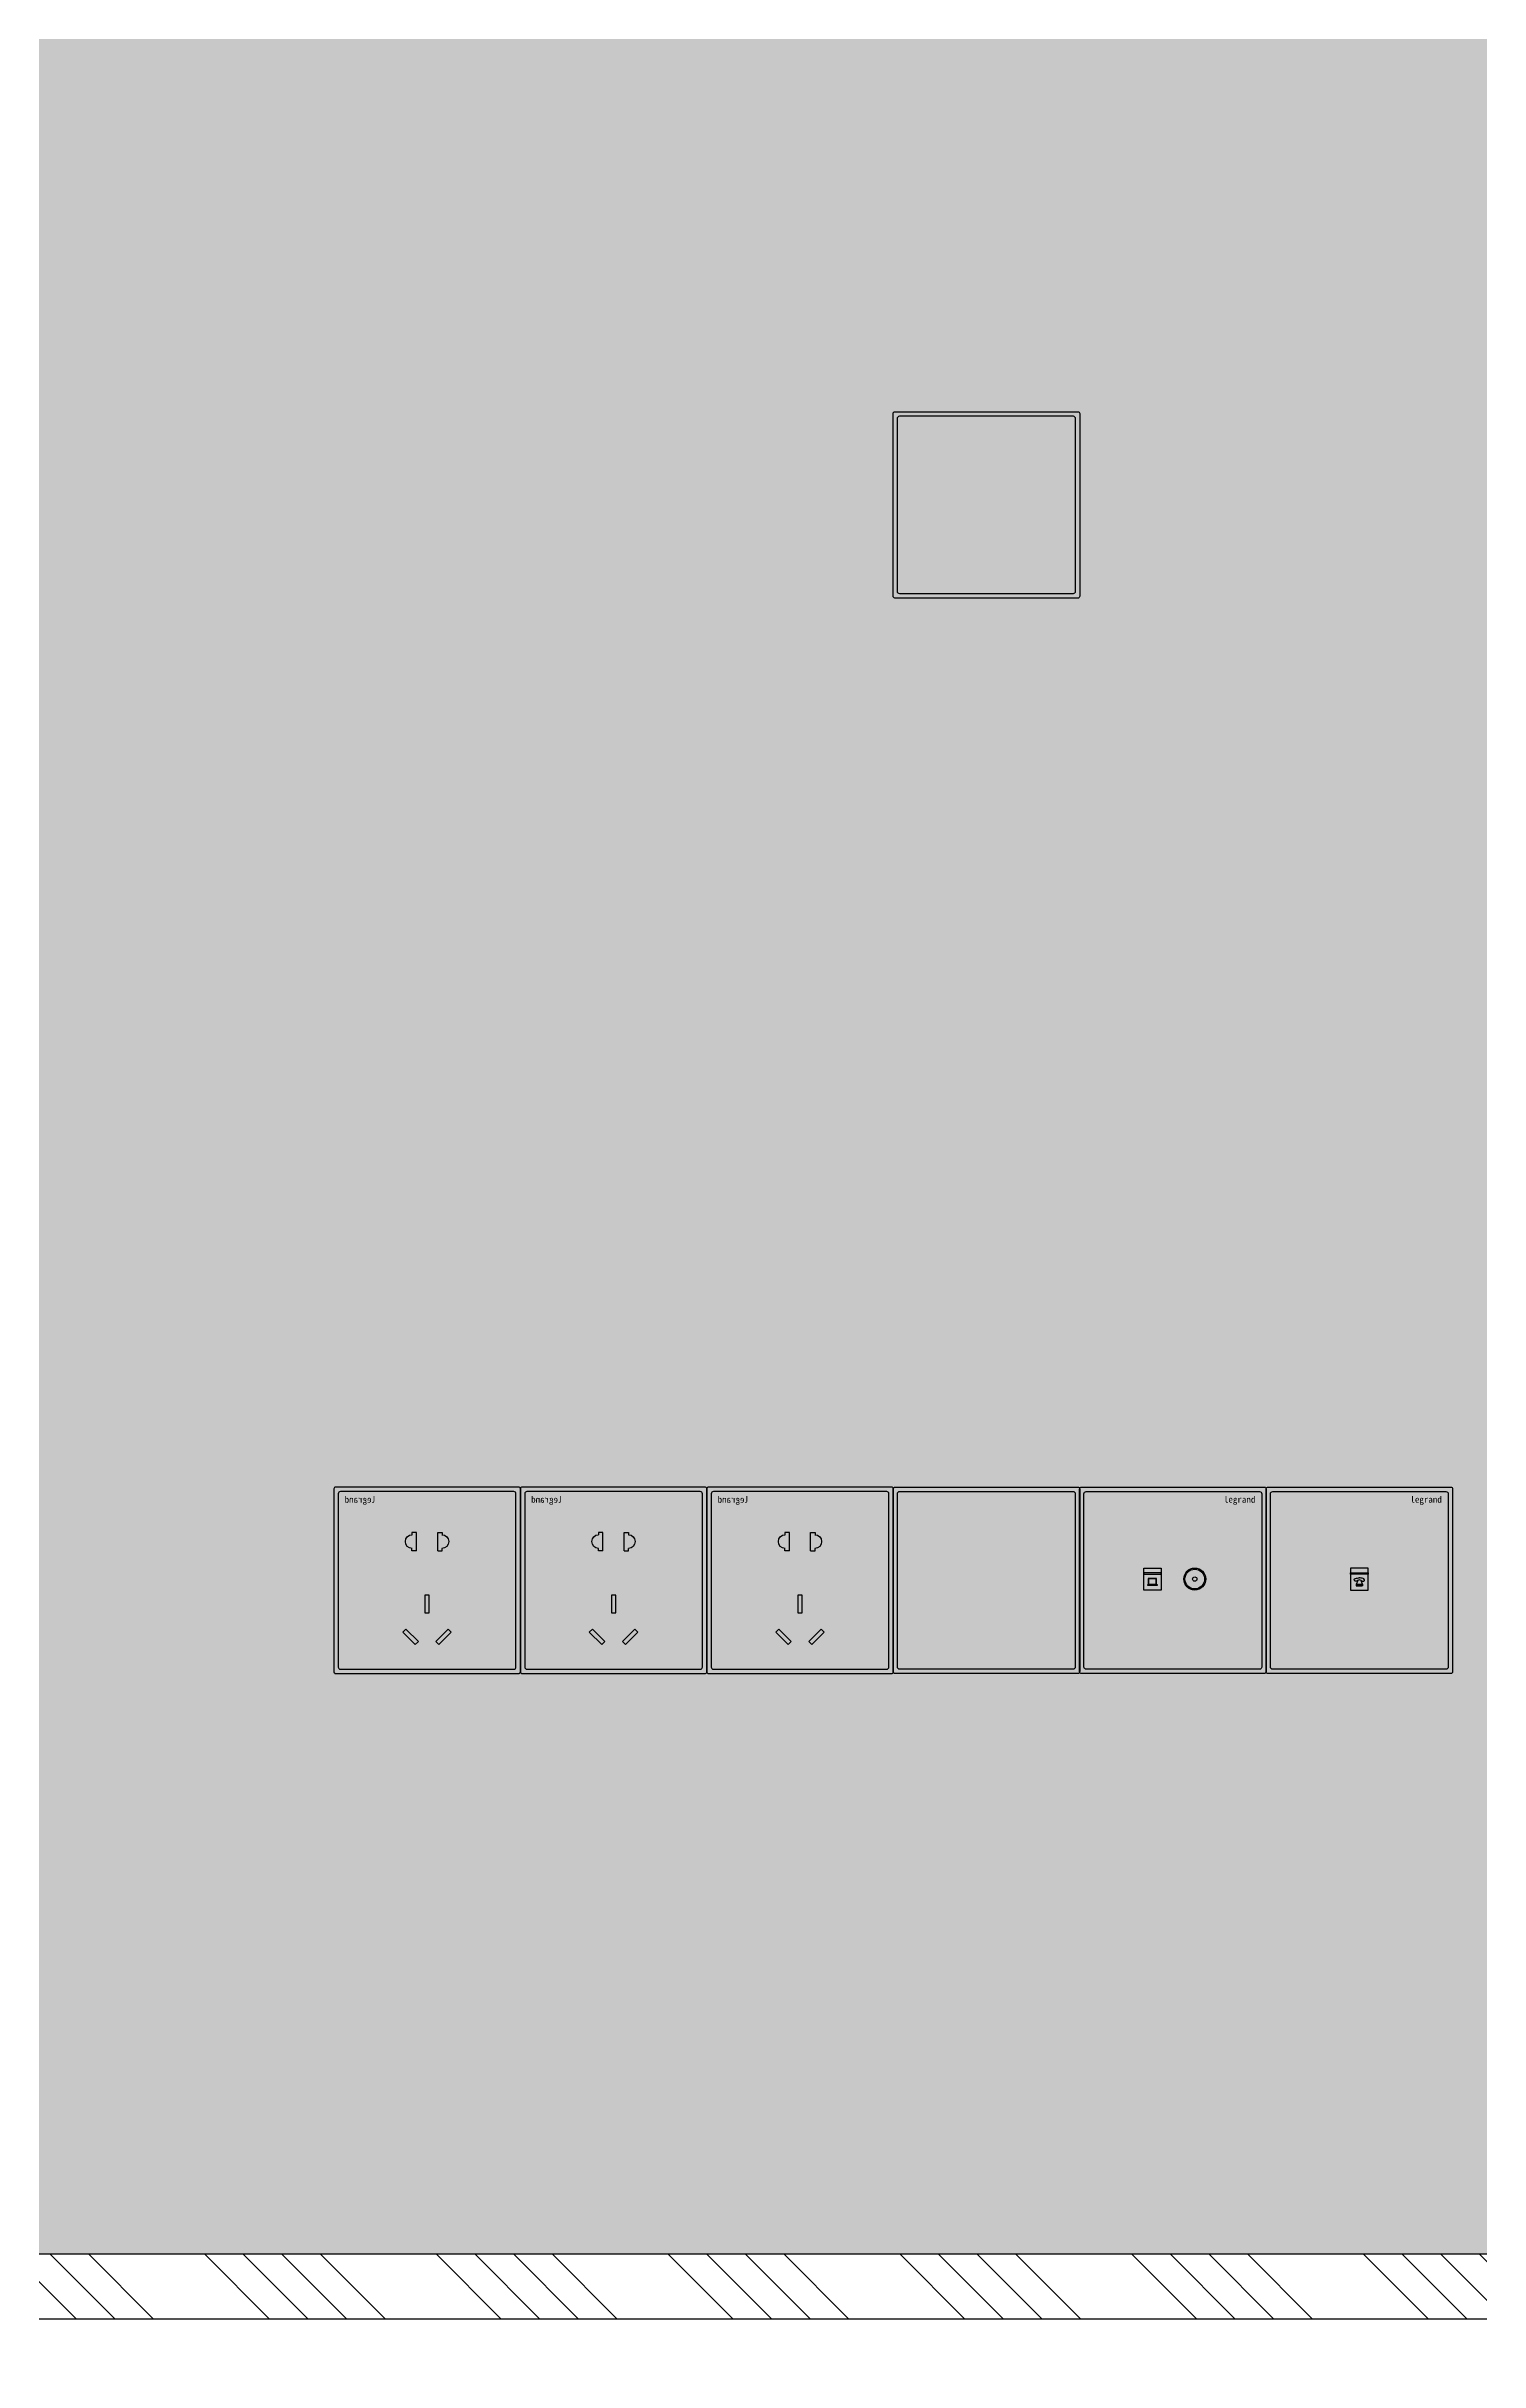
# Model space of a CAD drawing. Header units: millimetres. Extents: x -94739 to 67223, y -48947 to 34737.
# Drawn here: x -39226 to -38560, y -47128 to -46051 of the extents above; entities that cross this region are included whole.
import ezdxf

# ---------------------------------------------------------------- set-up
doc = ezdxf.new("R2010")
doc.units = ezdxf.units.MM
doc.layers.add('DT-通用', color=200, linetype='Continuous')
doc.layers.add('EL-通用', color=200, linetype='Continuous')
doc.styles.add('黑体', font='simhei.ttf')

# ---------------------------------------------------------------- blocks, each defined once
blk = doc.blocks.new('*U279')
h = blk.add_hatch()
h.set_pattern_fill('ANSI34', color=250, scale=4, angle=180)
h.set_pattern_definition([(225, (9327.77, 34955.12), (53.88154, -53.88154), []), (225, (9309.81, 34955.12), (53.88154, -53.88154), []), (225, (9291.85, 34955.12), (53.88154, -53.88154), []), (225, (9273.89, 34955.12), (53.88154, -53.88154), [])])
h.paths.add_polyline_path([(0, 30), (1855, 30), (1855, 0), (0, 0)])
at = {"color": 136}
blk.add_line((0, 30), (1855, 30), dxfattribs=at)
at = {"layer": 'DT-通用', "color": 250, "ltscale": 10}
blk.add_lwpolyline([(0, 30), (1855, 30), (1855, 0), (0, 0)], close=True, dxfattribs=at)
blk = doc.blocks.new('*U371')
at = {"color": 251}
for p, q in [((481330.2, 386608.9), (481330.2, 386617.2)), ((481339.9, 386608.9), (481339.9, 386617.2)), ((481334, 386580.6), (481334, 386588.6)), ((481334, 386588.6), (481336, 386588.6)), ((481336, 386588.6), (481336, 386580.6)), ((481336, 386580.6), (481334, 386580.6)), ((481324, 386571.8), (481325.4, 386573.2)), ((481329.6, 386566.2), (481324, 386571.8)), ((481325.4, 386573.2), (481331, 386567.6)), ((481331, 386567.6), (481329.6, 386566.2)), ((481344.7, 386573.2), (481339, 386567.6)), ((481339, 386567.6), (481340.4, 386566.2)), ((481340.4, 386566.2), (481346.1, 386571.8)), ((481346.1, 386571.8), (481344.7, 386573.2))]:
    blk.add_line(p, q, dxfattribs=at)
at = {"color": 4, "ltscale": 0.3}
blk.add_lwpolyline([(481376.7, 386552.9), (481293.4, 386552.9, -0.414214), (481292.5, 386553.8), (481292.5, 386637.1, -0.414214), (481293.4, 386637.9), (481376.7, 386637.9, -0.414214), (481377.5, 386637.1), (481377.5, 386553.8, -0.414214)], format="xyb", close=True, dxfattribs=at)
at = {"color": 251, "ltscale": 0.3}
blk.add_lwpolyline([(481374.5, 386554.9), (481295.5, 386554.9, -0.414214), (481294.5, 386555.9), (481294.5, 386634.9, -0.414214), (481295.5, 386635.9), (481374.5, 386635.9, -0.414214), (481375.5, 386634.9), (481375.5, 386555.9, -0.414214)], format="xyb", close=True, dxfattribs=at)
at = {"color": 251}
for points in [[(481330.2, 386617.2), (481328.2, 386617.2), (481328.2, 386616.2)], [(481330.2, 386608.9), (481328.2, 386608.9), (481328.2, 386609.9)], [(481339.9, 386617.2), (481341.9, 386617.2), (481341.9, 386616.2)], [(481339.9, 386608.9), (481341.9, 386608.9), (481341.9, 386609.9)]]:
    blk.add_lwpolyline(points, dxfattribs=at)
for centre, start, end in [((481328.3, 386613.1), 91.2659, 268.7371), ((481341.8, 386613.1), 271.2629, 88.7341)]:
    blk.add_arc(centre, 3.12, start, end, dxfattribs=at)
at = {"color": 8, "ltscale": 15, "insert": (481358.3, 386633.8), "char_height": 3, "attachment_point": 1, "line_spacing_factor": 0.36, "style": '黑体'}
blk.add_mtext_dynamic_manual_height_columns('legrand', width=8.504, gutter_width=1, heights=[0], dxfattribs=at)
blk = doc.blocks.new('365rgsdfgfdh')
at = {"color": 4, "ltscale": 0.3}
blk.add_lwpolyline([(42.5, 0), (-42.5, 0, -0.414214), (-43.3, 0.9), (-43.3, 85.8, -0.414214), (-42.5, 86.7), (42.5, 86.7, -0.414214), (43.4, 85.8), (43.4, 0.9, -0.414214)], format="xyb", close=True, dxfattribs=at)
at = {"color": 251, "ltscale": 0.3}
blk.add_lwpolyline([(40.3, 2), (-40.3, 2, -0.414214), (-41.3, 3.1), (-41.3, 83.6, -0.414214), (-40.3, 84.7), (40.3, 84.7, -0.414214), (41.3, 83.6), (41.3, 3.1, -0.414214)], format="xyb", close=True, dxfattribs=at)
blk = doc.blocks.new('*U18')
at = {"color": 250}
for p, q in [((481323.7, 386593.4), (481323.4, 386593.3)), ((481327.6, 386593.4), (481328, 386593.3))]:
    blk.add_line(p, q, dxfattribs=at)
at = {"color": 4, "ltscale": 0.3}
blk.add_lwpolyline([(481376.7, 386552.9), (481293.4, 386552.9, -0.414214), (481292.5, 386553.8), (481292.5, 386637.1, -0.414214), (481293.4, 386637.9), (481376.7, 386637.9, -0.414214), (481377.5, 386637.1), (481377.5, 386553.8, -0.414214)], format="xyb", close=True, dxfattribs=at)
at = {"color": 8, "ltscale": 0.3}
blk.add_lwpolyline([(481374.5, 386554.9), (481295.5, 386554.9, -0.414214), (481294.5, 386555.9), (481294.5, 386634.9, -0.414214), (481295.5, 386635.9), (481374.5, 386635.9, -0.414214), (481375.5, 386634.9), (481375.5, 386555.9, -0.414214)], format="xyb", close=True, dxfattribs=at)
at = {"color": 8}
blk.add_lwpolyline([(481329.7, 386591), (481321.7, 386591), (481321.7, 386601), (481329.7, 386601)], close=True, dxfattribs=at)
at = {"color": 250}
for points in [[(481329.7, 386598.9), (481321.7, 386598.9), (481321.7, 386598.2), (481329.7, 386598.2)], [(481328, 386593.3), (481323.4, 386593.3), (481323.4, 386593.2), (481328, 386593.2)], [(481327.6, 386596.3), (481323.7, 386596.3), (481323.7, 386593.4), (481327.6, 386593.4)], [(481327.4, 386596.1), (481323.9, 386596.1), (481323.9, 386593.6), (481327.4, 386593.6)]]:
    blk.add_lwpolyline(points, close=True, dxfattribs=at)
at = {"color": 8}
for radius in [5, 1]:
    blk.add_circle((481345, 386596), radius, dxfattribs=at)
at = {"color": 250}
blk.add_circle((481345, 386596), 4.5, dxfattribs=at)
at = {"color": 8, "ltscale": 15, "insert": (481358.3, 386633.8), "char_height": 3, "attachment_point": 1, "line_spacing_factor": 0.36, "style": '黑体'}
blk.add_mtext_dynamic_manual_height_columns('legrand', width=8.504, gutter_width=1, heights=[0], dxfattribs=at)
blk = doc.blocks.new('*U17')
at = {"color": 250}
for p, q in [((481333.5, 386593.2), (481336.5, 386593.2)), ((481333.6, 386593.7), (481336.5, 386593.7))]:
    blk.add_line(p, q, dxfattribs=at)
at = {"color": 4, "ltscale": 0.3}
blk.add_lwpolyline([(481376.7, 386552.9), (481293.4, 386552.9, -0.414214), (481292.5, 386553.8), (481292.5, 386637.1, -0.414214), (481293.4, 386637.9), (481376.7, 386637.9, -0.414214), (481377.5, 386637.1), (481377.5, 386553.8, -0.414214)], format="xyb", close=True, dxfattribs=at)
at = {"color": 8, "ltscale": 0.3}
blk.add_lwpolyline([(481374.5, 386554.9), (481295.5, 386554.9, -0.414214), (481294.5, 386555.9), (481294.5, 386634.9, -0.414214), (481295.5, 386635.9), (481374.5, 386635.9, -0.414214), (481375.5, 386634.9), (481375.5, 386555.9, -0.414214)], format="xyb", close=True, dxfattribs=at)
at = {"color": 8}
blk.add_lwpolyline([(481331, 386591), (481339, 386591), (481339, 386601), (481331, 386601)], close=True, dxfattribs=at)
at = {"color": 250}
blk.add_lwpolyline([(481331, 386598.9), (481339, 386598.9), (481339, 386598.2), (481331, 386598.2)], close=True, dxfattribs=at)
for points in [[(481334.2, 386595.4, -0.266988), (481333, 386595.1, -0.273678), (481332.7, 386595.7, -0.259779), (481333.2, 386596.3, -0.068164), (481335, 386596.5, -2.704286)], [(481334.2, 386595.4, -0.086542), (481333.7, 386593.9, 0.121918), (481333.5, 386593.4), (481333.5, 386592.9), (481336.3, 386592.9)], [(481335.8, 386595.4, 0.086542), (481336.3, 386593.9, -0.121918), (481336.5, 386593.4), (481336.5, 386592.9), (481333.7, 386592.9)], [(481335.8, 386595.4, 0.266988), (481337.1, 386595.1, 0.273678), (481337.3, 386595.7, 0.259779), (481336.8, 386596.3, 0.068164), (481335, 386596.5, 2.704286)]]:
    blk.add_lwpolyline(points, format="xyb", dxfattribs=at)
blk.add_arc((481335, 386594), 1.59, 60.8289, 119.1711, dxfattribs=at)
at = {"color": 8, "ltscale": 15, "insert": (481358.3, 386633.8), "char_height": 3, "attachment_point": 1, "line_spacing_factor": 0.36, "style": '黑体'}
blk.add_mtext_dynamic_manual_height_columns('legrand', width=8.504, gutter_width=1, heights=[0], dxfattribs=at)

msp = doc.modelspace()

# ---------------------------------------------------------------- hatches: boundary and pattern name
h = msp.add_hatch()
h.set_pattern_fill('AR-SAND', color=250, scale=2, angle=45)
h.paths.add_polyline_path([(-39612.7, -47077.9), (-39612.7, -44027.9), (-37867.7, -44027.9), (-37867.7, -47077.9)])
h.paths.add_polyline_path([(-35937.1, -44027.9), (-37878, -44027.9), (-37878, -44807), (-35777.7, -44807.9), (-35777.7, -43977.9), (-35887.1, -43977.9), (-35887.1, -44027.9), (-35937.1, -44027.9)])
h.paths.add_polyline_path([(-40462.7, -43827.9), (-40262.7, -43827.9), (-40262.7, -44027.9), (-39612.7, -44027.9), (-39612.7, -47067.9), (-39722.7, -47067.9), (-39722.7, -45007.9), (-40442.7, -45007.9), (-40442.7, -47107.9), (-40462.8, -47107.9)])

# ---------------------------------------------------------------- linework, layer by layer
at = {"color": 160}
msp.add_lwpolyline([(-41882.7, -47037.9), (-41812.7, -47037.9), (-41812.7, -47127.9), (-40702.7, -47127.9), (-40702.7, -47107.9), (-35757.7, -47107.9)], dxfattribs=at)

# ---------------------------------------------------------------- block references
for p in [(-38789.4, -46307.9), (-38789.4, -46807.9)]:
    msp.add_blockref('365rgsdfgfdh', p)
at = {"linetype": 'ByBlock', "xscale": -1.019999999999072, "yscale": 1.019999999999072, "zscale": 1.019999999999072}
for p in [(451912.3, -441091.9), (451999, -441091.9), (452085.7, -441091.9)]:
    msp.add_blockref('*U371', p, dxfattribs=at)
at = {"xscale": -1}
msp.add_blockref('*U279', (-37867.7, -47107.9), dxfattribs=at)
at = {"layer": 'EL-通用', "linetype": 'ByBlock', "xscale": 1.019999999999072, "yscale": 1.019999999999072, "zscale": 1.019999999999072}
for name, p in [('*U18', (-529664.4, -441091.9)), ('*U17', (-529577.7, -441091.9))]:
    msp.add_blockref(name, p, dxfattribs=at)

doc.saveas('drawing.dxf')
